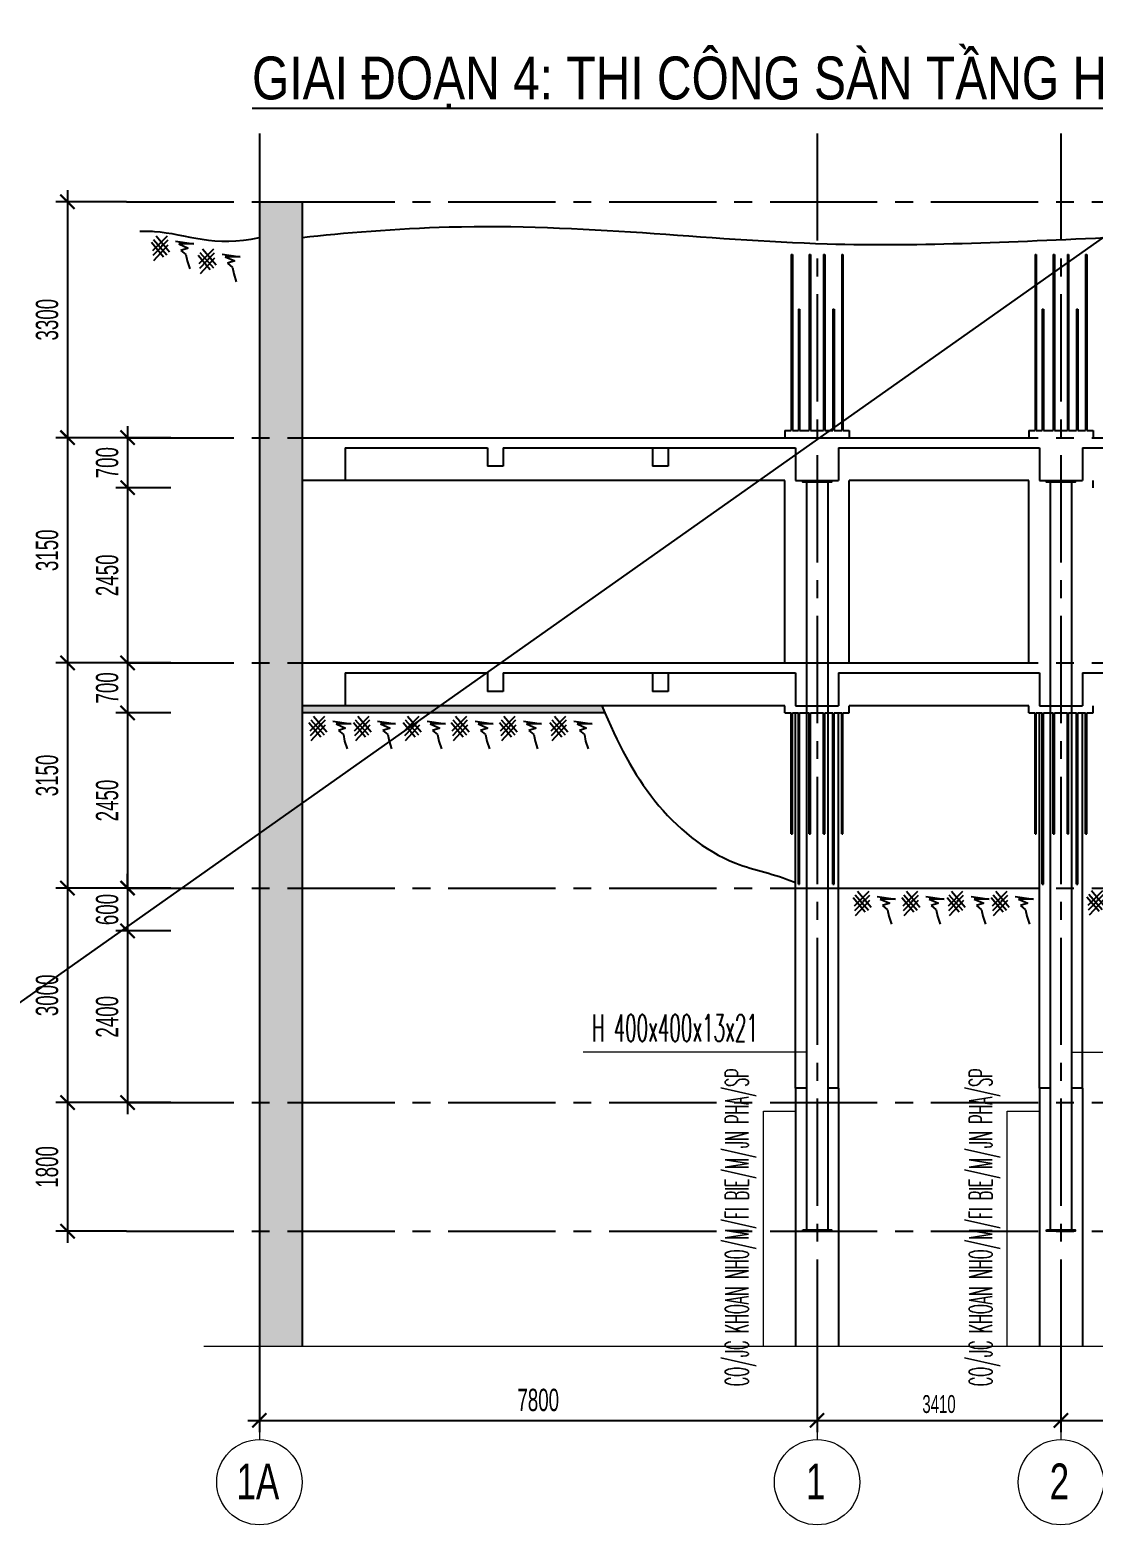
# Model space of a CAD drawing. Extents: x 71 to 1774126, y -14 to 415800.
# Drawn here: x 1723678 to 1738547, y 225901 to 246814 of the extents above; entities that cross this region are included whole.
import ezdxf
from ezdxf.enums import TextEntityAlignment as Align

# ---------------------------------------------------------------- set-up
doc = ezdxf.new("R2010")
doc.units = 0
doc.header["$LTSCALE"] = 1000
doc.header["$MEASUREMENT"] = 0
doc.header["$PDMODE"] = 3
doc.linetypes.add('CENTER2', pattern=[1.125, 0.75, -0.125, 0.125, -0.125])
doc.linetypes.add('HIDDEN', pattern=[0.375, 0.25, -0.125])
doc.layers.get('0').update_dxf_attribs({"linetype": 'CONTINUOUS'})
doc.layers.get('Defpoints').update_dxf_attribs({"linetype": 'CONTINUOUS'})
for name, color, linetype in [('CDC.01.AXIS', 160, 'CENTER2'), ('CDC.02.DIM', 1, 'CONTINUOUS'), ('CDC.03.BORDER', 3, 'CONTINUOUS'), ('CDC.04.HIDDEN', 8, 'HIDDEN'), ('CDC.05.STEEL', 4, 'CONTINUOUS'), ('CDC.06.TEXT', 2, 'CONTINUOUS'), ('CDC.10.HATCH', 9, 'CONTINUOUS'), ('CDC.16.BIGTEXT', 6, 'CONTINUOUS'), ('DAT', 115, 'CONTINUOUS')]:
    doc.layers.add(name, color=color, linetype=linetype)
doc.layers.add('KCS_CHI', color=1, linetype='CONTINUOUS', lineweight=15)
doc.layers.add('S19_ACE_Thanh_chong', color=9, linetype='CONTINUOUS', lineweight=18)
doc.layers.add('KCS_Plotter', color=11, linetype='CONTINUOUS', plot=False)
doc.styles.add('ARIAL', font='arial.ttf', dxfattribs={"width": 0.6})
doc.styles.add('ROMANS', font='vnsimplexh.shx', dxfattribs={"width": 0.55, "bigfont": 'vns.shx'})
doc.dimstyles.new('100', dxfattribs={"dimscale": 100, "dimtxt": 2.5, "dimasz": 1, "dimexe": 1, "dimexo": 0, "dimgap": 1, "dimtad": 1, "dimdec": 0, "dimdsep": 46, "dimtxsty": 'ARIAL', "dimblk": 'ARCHTICK', "dimcen": 1, "dimdle": 1, "dimclrd": 1, "dimclre": 1, "dimclrt": 2, "dimadec": 0, "dimazin": 0, "dimtfac": 0.00072, "dimtdec": 0, "dimtix": 1, "dimtmove": 2, "dimatfit": 3, "dimldrblk": 'ARCHTICK', "dimfxl": 1, "dimtolj": 1, "dimarcsym": 0})
doc.dimstyles.new('D100', dxfattribs={"dimscale": 125, "dimtxt": 2.5, "dimasz": 1.6, "dimexe": 1.3, "dimexo": 0, "dimgap": 1, "dimtad": 1, "dimdec": 0, "dimdsep": 46, "dimtxsty": 'ARIAL', "dimblk": 'ARCHTICK', "dimcen": 1, "dimdle": 1.3, "dimclrd": 1, "dimclre": 1, "dimclrt": 2, "dimadec": 0, "dimazin": 0, "dimtfac": 0.00072, "dimtdec": 0, "dimtix": 1, "dimtmove": 2, "dimatfit": 3, "dimldrblk": 'ARCHTICK', "dimfxl": 1, "dimtolj": 1, "dimarcsym": 0})

# ---------------------------------------------------------------- blocks, each defined once
blk = doc.blocks.new('_ARCHTICK')
at = {"color": 0, "linetype": 'ByBlock', "const_width": 0.15}
blk.add_lwpolyline([(-0.5, -0.5), (0.5, 0.5)], dxfattribs=at)
blk = doc.blocks.new('*D398')
at = {"layer": 'CDC.02.DIM', "color": 1, "lineweight": -2, "ltscale": 2000, "transparency": 16777216}
for p, q in [((1726887, 228400), (1726887, 227203)), ((1734687, 228400), (1734687, 227203)), ((1726725, 227366), (1734850, 227366))]:
    blk.add_line(p, q, dxfattribs=at)
at = {"layer": 'Defpoints', "color": 0, "ltscale": 2000, "transparency": 16777216}
for p in [(1726887, 228400), (1734687, 228400), (1734687, 227366)]:
    blk.add_point(p, dxfattribs=at)
at = {"layer": 'CDC.02.DIM', "color": 1, "lineweight": -2, "ltscale": 2000, "transparency": 16777216, "xscale": 200, "yscale": 200, "zscale": 200, "rotation": 180}
blk.add_blockref('_ARCHTICK', (1726887, 227366), dxfattribs=at)
at = {"layer": 'CDC.02.DIM', "color": 1, "lineweight": -2, "ltscale": 2000, "transparency": 16777216, "xscale": 200, "yscale": 200, "zscale": 200}
blk.add_blockref('_ARCHTICK', (1734687, 227366), dxfattribs=at)
at = {"layer": 'CDC.02.DIM', "color": 2, "ltscale": 2000, "transparency": 16777216, "insert": (1730787, 227650), "char_height": 312.5, "attachment_point": 5, "style": 'ARIAL'}
blk.add_mtext('\\A1;7800', dxfattribs=at)
blk = doc.blocks.new('*D400')
at = {"layer": 'CDC.02.DIM', "color": 1, "lineweight": -2, "ltscale": 2000, "transparency": 16777216}
for p, q in [((1724204, 244573), (1724204, 240948)), ((1725030, 244411), (1724041, 244411)), ((1725030, 241111), (1724041, 241111))]:
    blk.add_line(p, q, dxfattribs=at)
at = {"layer": 'Defpoints', "color": 0, "ltscale": 2000, "transparency": 16777216}
for p in [(1725030, 244411), (1724204, 241111), (1725030, 241111)]:
    blk.add_point(p, dxfattribs=at)
at = {"layer": 'CDC.02.DIM', "color": 1, "lineweight": -2, "ltscale": 2000, "transparency": 16777216, "xscale": 200, "yscale": 200, "zscale": 200}
for p, rotation in [((1724204, 244411), 90), ((1724204, 241111), 270)]:
    blk.add_blockref('_ARCHTICK', p, dxfattribs=dict(at, rotation=rotation))
at = {"layer": 'CDC.02.DIM', "color": 2, "ltscale": 2000, "transparency": 16777216, "insert": (1723919, 242761), "char_height": 312.5, "attachment_point": 5, "rotation": 90, "style": 'ARIAL'}
blk.add_mtext('\\A1;3300', dxfattribs=at)
blk = doc.blocks.new('*D401')
at = {"layer": 'CDC.02.DIM', "color": 1, "lineweight": -2, "ltscale": 2000, "transparency": 16777216}
for p, q in [((1724204, 238123), (1724204, 234648)), ((1725030, 237961), (1724041, 237961)), ((1725030, 234811), (1724041, 234811))]:
    blk.add_line(p, q, dxfattribs=at)
at = {"layer": 'Defpoints', "color": 0, "ltscale": 2000, "transparency": 16777216}
for p in [(1725030, 237961), (1724204, 234811), (1725030, 234811)]:
    blk.add_point(p, dxfattribs=at)
at = {"layer": 'CDC.02.DIM', "color": 1, "lineweight": -2, "ltscale": 2000, "transparency": 16777216, "xscale": 200, "yscale": 200, "zscale": 200}
for p, rotation in [((1724204, 237961), 90), ((1724204, 234811), 270)]:
    blk.add_blockref('_ARCHTICK', p, dxfattribs=dict(at, rotation=rotation))
at = {"layer": 'CDC.02.DIM', "color": 2, "ltscale": 2000, "transparency": 16777216, "insert": (1723919, 236386), "char_height": 312.5, "attachment_point": 5, "rotation": 90, "style": 'ARIAL'}
blk.add_mtext('\\A1;3150', dxfattribs=at)
blk = doc.blocks.new('*D402')
at = {"layer": 'CDC.02.DIM', "color": 1, "lineweight": -2, "ltscale": 2000, "transparency": 16777216}
for p, q in [((1724204, 234973), (1724204, 231648)), ((1725030, 234811), (1724041, 234811)), ((1725030, 231811), (1724041, 231811))]:
    blk.add_line(p, q, dxfattribs=at)
at = {"layer": 'Defpoints', "color": 0, "ltscale": 2000, "transparency": 16777216}
for p in [(1725030, 234811), (1724204, 231811), (1725030, 231811)]:
    blk.add_point(p, dxfattribs=at)
at = {"layer": 'CDC.02.DIM', "color": 1, "lineweight": -2, "ltscale": 2000, "transparency": 16777216, "xscale": 200, "yscale": 200, "zscale": 200}
for p, rotation in [((1724204, 234811), 90), ((1724204, 231811), 270)]:
    blk.add_blockref('_ARCHTICK', p, dxfattribs=dict(at, rotation=rotation))
at = {"layer": 'CDC.02.DIM', "color": 2, "ltscale": 2000, "transparency": 16777216, "insert": (1723919, 233311), "char_height": 312.5, "attachment_point": 5, "rotation": 90, "style": 'ARIAL'}
blk.add_mtext('\\A1;3000', dxfattribs=at)
blk = doc.blocks.new('*D403')
at = {"layer": 'CDC.02.DIM', "color": 1, "lineweight": -2, "ltscale": 2000, "transparency": 16777216}
for p, q in [((1724204, 231973), (1724204, 229848)), ((1725030, 231811), (1724041, 231811)), ((1725030, 230011), (1724041, 230011))]:
    blk.add_line(p, q, dxfattribs=at)
at = {"layer": 'Defpoints', "color": 0, "ltscale": 2000, "transparency": 16777216}
for p in [(1725030, 231811), (1724204, 230011), (1725030, 230011)]:
    blk.add_point(p, dxfattribs=at)
at = {"layer": 'CDC.02.DIM', "color": 1, "lineweight": -2, "ltscale": 2000, "transparency": 16777216, "xscale": 200, "yscale": 200, "zscale": 200}
for p, rotation in [((1724204, 231811), 90), ((1724204, 230011), 270)]:
    blk.add_blockref('_ARCHTICK', p, dxfattribs=dict(at, rotation=rotation))
at = {"layer": 'CDC.02.DIM', "color": 2, "ltscale": 2000, "transparency": 16777216, "insert": (1723919, 230911), "char_height": 312.5, "attachment_point": 5, "rotation": 90, "style": 'ARIAL'}
blk.add_mtext('\\A1;1800', dxfattribs=at)
blk = doc.blocks.new('*D404')
at = {"layer": 'CDC.02.DIM', "color": 1, "lineweight": -2, "ltscale": 2000, "transparency": 16777216}
for p, q in [((1724204, 241273), (1724204, 237798)), ((1725030, 241111), (1724041, 241111)), ((1725030, 237961), (1724041, 237961))]:
    blk.add_line(p, q, dxfattribs=at)
at = {"layer": 'Defpoints', "color": 0, "ltscale": 2000, "transparency": 16777216}
for p in [(1725030, 241111), (1724204, 237961), (1725030, 237961)]:
    blk.add_point(p, dxfattribs=at)
at = {"layer": 'CDC.02.DIM', "color": 1, "lineweight": -2, "ltscale": 2000, "transparency": 16777216, "xscale": 200, "yscale": 200, "zscale": 200}
for p, rotation in [((1724204, 241111), 90), ((1724204, 237961), 270)]:
    blk.add_blockref('_ARCHTICK', p, dxfattribs=dict(at, rotation=rotation))
at = {"layer": 'CDC.02.DIM', "color": 2, "ltscale": 2000, "transparency": 16777216, "insert": (1723919, 239536), "char_height": 312.5, "attachment_point": 5, "rotation": 90, "style": 'ARIAL'}
blk.add_mtext('\\A1;3150', dxfattribs=at)
blk = doc.blocks.new('*D405')
at = {"layer": 'CDC.02.DIM', "color": 1, "lineweight": -2, "transparency": 16777216}
for p, q in [((1734687, 228400), (1734687, 227266)), ((1738097, 228400), (1738097, 227266)), ((1734587, 227366), (1738197, 227366))]:
    blk.add_line(p, q, dxfattribs=at)
at = {"layer": 'Defpoints', "color": 0, "transparency": 16777216}
for p in [(1734687, 228400), (1738097, 228400), (1738097, 227366)]:
    blk.add_point(p, dxfattribs=at)
at = {"layer": 'CDC.02.DIM', "color": 1, "lineweight": -2, "transparency": 16777216, "xscale": 100, "yscale": 100, "zscale": 100, "rotation": 180}
blk.add_blockref('_ARCHTICK', (1734687, 227366), dxfattribs=at)
at = {"layer": 'CDC.02.DIM', "color": 1, "lineweight": -2, "transparency": 16777216, "xscale": 100, "yscale": 100, "zscale": 100}
blk.add_blockref('_ARCHTICK', (1738097, 227366), dxfattribs=at)
at = {"layer": 'CDC.02.DIM', "color": 2, "transparency": 16777216, "insert": (1736392, 227593), "char_height": 250, "attachment_point": 5, "style": 'ARIAL'}
blk.add_mtext('\\A1;3410', dxfattribs=at)
blk = doc.blocks.new('*D406')
at = {"layer": 'CDC.02.DIM', "color": 1, "lineweight": -2, "ltscale": 2000, "transparency": 16777216}
for p, q in [((1738097, 228400), (1738097, 227203)), ((1745022, 228400), (1745022, 227203)), ((1737935, 227366), (1745185, 227366))]:
    blk.add_line(p, q, dxfattribs=at)
at = {"layer": 'Defpoints', "color": 0, "ltscale": 2000, "transparency": 16777216}
for p in [(1738097, 228400), (1745022, 228400), (1745022, 227366)]:
    blk.add_point(p, dxfattribs=at)
at = {"layer": 'CDC.02.DIM', "color": 1, "lineweight": -2, "ltscale": 2000, "transparency": 16777216, "xscale": 200, "yscale": 200, "zscale": 200, "rotation": 180}
blk.add_blockref('_ARCHTICK', (1738097, 227366), dxfattribs=at)
at = {"layer": 'CDC.02.DIM', "color": 1, "lineweight": -2, "ltscale": 2000, "transparency": 16777216, "xscale": 200, "yscale": 200, "zscale": 200}
blk.add_blockref('_ARCHTICK', (1745022, 227366), dxfattribs=at)
at = {"layer": 'CDC.02.DIM', "color": 2, "ltscale": 2000, "transparency": 16777216, "insert": (1741560, 227650), "char_height": 312.5, "attachment_point": 5, "style": 'ARIAL'}
blk.add_mtext('\\A1;6925', dxfattribs=at)
blk = doc.blocks.new('*D407')
at = {"layer": 'CDC.02.DIM', "color": 1, "lineweight": -2, "ltscale": 2000, "transparency": 16777216}
for p, q in [((1725044, 241273), (1725044, 240248)), ((1725650, 241111), (1724882, 241111)), ((1725650, 240411), (1724882, 240411))]:
    blk.add_line(p, q, dxfattribs=at)
at = {"layer": 'Defpoints', "color": 0, "ltscale": 2000, "transparency": 16777216}
for p in [(1725650, 241111), (1725044, 240411), (1725650, 240411)]:
    blk.add_point(p, dxfattribs=at)
at = {"layer": 'CDC.02.DIM', "color": 1, "lineweight": -2, "ltscale": 2000, "transparency": 16777216, "xscale": 200, "yscale": 200, "zscale": 200}
for p, rotation in [((1725044, 241111), 90), ((1725044, 240411), 270)]:
    blk.add_blockref('_ARCHTICK', p, dxfattribs=dict(at, rotation=rotation))
at = {"layer": 'CDC.02.DIM', "color": 2, "ltscale": 2000, "transparency": 16777216, "insert": (1724759, 240761), "char_height": 312.5, "attachment_point": 5, "rotation": 90, "style": 'ARIAL'}
blk.add_mtext('\\A1;700', dxfattribs=at)
blk = doc.blocks.new('*D408')
at = {"layer": 'CDC.02.DIM', "color": 1, "lineweight": -2, "ltscale": 2000, "transparency": 16777216}
for p, q in [((1725044, 240573), (1725044, 237798)), ((1725650, 240411), (1724882, 240411)), ((1725650, 237961), (1724882, 237961))]:
    blk.add_line(p, q, dxfattribs=at)
at = {"layer": 'Defpoints', "color": 0, "ltscale": 2000, "transparency": 16777216}
for p in [(1725650, 240411), (1725044, 237961), (1725650, 237961)]:
    blk.add_point(p, dxfattribs=at)
at = {"layer": 'CDC.02.DIM', "color": 1, "lineweight": -2, "ltscale": 2000, "transparency": 16777216, "xscale": 200, "yscale": 200, "zscale": 200}
for p, rotation in [((1725044, 240411), 90), ((1725044, 237961), 270)]:
    blk.add_blockref('_ARCHTICK', p, dxfattribs=dict(at, rotation=rotation))
at = {"layer": 'CDC.02.DIM', "color": 2, "ltscale": 2000, "transparency": 16777216, "insert": (1724759, 239186), "char_height": 312.5, "attachment_point": 5, "rotation": 90, "style": 'ARIAL'}
blk.add_mtext('\\A1;2450', dxfattribs=at)
blk = doc.blocks.new('*D409')
at = {"layer": 'CDC.02.DIM', "color": 1, "lineweight": -2, "ltscale": 2000, "transparency": 16777216}
for p, q in [((1725044, 238123), (1725044, 237098)), ((1725650, 237961), (1724882, 237961)), ((1725650, 237261), (1724882, 237261))]:
    blk.add_line(p, q, dxfattribs=at)
at = {"layer": 'Defpoints', "color": 0, "ltscale": 2000, "transparency": 16777216}
for p in [(1725650, 237961), (1725044, 237261), (1725650, 237261)]:
    blk.add_point(p, dxfattribs=at)
at = {"layer": 'CDC.02.DIM', "color": 1, "lineweight": -2, "ltscale": 2000, "transparency": 16777216, "xscale": 200, "yscale": 200, "zscale": 200}
for p, rotation in [((1725044, 237961), 90), ((1725044, 237261), 270)]:
    blk.add_blockref('_ARCHTICK', p, dxfattribs=dict(at, rotation=rotation))
at = {"layer": 'CDC.02.DIM', "color": 2, "ltscale": 2000, "transparency": 16777216, "insert": (1724759, 237611), "char_height": 312.5, "attachment_point": 5, "rotation": 90, "style": 'ARIAL'}
blk.add_mtext('\\A1;700', dxfattribs=at)
blk = doc.blocks.new('*D410')
at = {"layer": 'CDC.02.DIM', "color": 1, "lineweight": -2, "ltscale": 2000, "transparency": 16777216}
for p, q in [((1725044, 237423), (1725044, 234648)), ((1725650, 237261), (1724882, 237261)), ((1725650, 234811), (1724882, 234811))]:
    blk.add_line(p, q, dxfattribs=at)
at = {"layer": 'Defpoints', "color": 0, "ltscale": 2000, "transparency": 16777216}
for p in [(1725650, 237261), (1725044, 234811), (1725650, 234811)]:
    blk.add_point(p, dxfattribs=at)
at = {"layer": 'CDC.02.DIM', "color": 1, "lineweight": -2, "ltscale": 2000, "transparency": 16777216, "xscale": 200, "yscale": 200, "zscale": 200}
for p, rotation in [((1725044, 237261), 90), ((1725044, 234811), 270)]:
    blk.add_blockref('_ARCHTICK', p, dxfattribs=dict(at, rotation=rotation))
at = {"layer": 'CDC.02.DIM', "color": 2, "ltscale": 2000, "transparency": 16777216, "insert": (1724759, 236036), "char_height": 312.5, "attachment_point": 5, "rotation": 90, "style": 'ARIAL'}
blk.add_mtext('\\A1;2450', dxfattribs=at)
blk = doc.blocks.new('nendat')
at = {"layer": 'CDC.10.HATCH'}
for p, q in [((12, -360), (217, -155)), ((18, -425), (226, -209)), ((21, -206), (209, -420)), ((58, -155), (246, -377)), ((-5, -243), (163, -445)), ((29, -497), (229, -280)), ((332, -228), (585, -266)), ((375, -266), (509, -324)), ((585, -266), (375, -266)), ((509, -324), (407, -356)), ((407, -356), (477, -414)), ((477, -414), (495, -504)), ((495, -504), (530, -615))]:
    blk.add_line(p, q, dxfattribs=at)
at = {"layer": 'S19_ACE_Thanh_chong'}
blk.add_line((141, -290), (141, -280), dxfattribs=at)
blk = doc.blocks.new('*D411')
at = {"layer": 'CDC.02.DIM', "color": 1, "lineweight": -2, "ltscale": 2000, "transparency": 16777216}
for p, q in [((1725044, 234811), (1725044, 235011)), ((1725650, 234811), (1724882, 234811)), ((1725044, 234811), (1725044, 234211)), ((1725650, 234211), (1724882, 234211)), ((1725044, 234211), (1725044, 234011))]:
    blk.add_line(p, q, dxfattribs=at)
at = {"layer": 'Defpoints', "color": 0, "ltscale": 2000, "transparency": 16777216}
for p in [(1725650, 234811), (1725044, 234211), (1725650, 234211)]:
    blk.add_point(p, dxfattribs=at)
at = {"layer": 'CDC.02.DIM', "color": 1, "lineweight": -2, "ltscale": 2000, "transparency": 16777216, "xscale": 200, "yscale": 200, "zscale": 200}
for p, rotation in [((1725044, 234811), 270), ((1725044, 234211), 90)]:
    blk.add_blockref('_ARCHTICK', p, dxfattribs=dict(at, rotation=rotation))
at = {"layer": 'CDC.02.DIM', "color": 2, "ltscale": 2000, "transparency": 16777216, "insert": (1724759, 234511), "char_height": 312.5, "attachment_point": 5, "rotation": 90, "style": 'ARIAL'}
blk.add_mtext('\\A1;600', dxfattribs=at)
blk = doc.blocks.new('*D412')
at = {"layer": 'CDC.02.DIM', "color": 1, "lineweight": -2, "ltscale": 2000, "transparency": 16777216}
for p, q in [((1725044, 234373), (1725044, 231648)), ((1725650, 234211), (1724882, 234211)), ((1725650, 231811), (1724882, 231811))]:
    blk.add_line(p, q, dxfattribs=at)
at = {"layer": 'Defpoints', "color": 0, "ltscale": 2000, "transparency": 16777216}
for p in [(1725650, 234211), (1725044, 231811), (1725650, 231811)]:
    blk.add_point(p, dxfattribs=at)
at = {"layer": 'CDC.02.DIM', "color": 1, "lineweight": -2, "ltscale": 2000, "transparency": 16777216, "xscale": 200, "yscale": 200, "zscale": 200}
for p, rotation in [((1725044, 234211), 90), ((1725044, 231811), 270)]:
    blk.add_blockref('_ARCHTICK', p, dxfattribs=dict(at, rotation=rotation))
at = {"layer": 'CDC.02.DIM', "color": 2, "ltscale": 2000, "transparency": 16777216, "insert": (1724759, 233011), "char_height": 312.5, "attachment_point": 5, "rotation": 90, "style": 'ARIAL'}
blk.add_mtext('\\A1;2400', dxfattribs=at)

msp = doc.modelspace()

# ---------------------------------------------------------------- hatches: boundary and pattern name
at = {"layer": 'CDC.10.HATCH'}
h = msp.add_hatch(dxfattribs=at)
h.set_pattern_fill('CHAU-01', color=256, scale=50, style=0, pattern_type=2)
h.set_pattern_definition([(50, (-3318.2, -106333.93), (358.63009, -31.376067), [37.5, -412.5]), (355, (-3318.2, -106333.93), (-69.37567, 376.09607), [30, -330]), (100.4514, (-3288.32, -106336.55), (289.25469, 344.71977), [31.870095, -350.571056]), (46.1842, (-3318.2, -106233.93), (533.62052, -82.75951), [56.25, -618.75]), (96.6356, (-3273.74, -106240.83), (467.33135, 487.05894), [47.80514, -525.8565]), (351.1842, (-3318.2, -106233.93), (467.33097, 487.0593), [45, -495]), (21, (-3268.2, -106258.93), (298.453526, -201.309445), [37.5, -412.5]), (326, (-3268.2, -106258.93), (121.657666, 362.57502), [30, -330]), (71.4514, (-3243.34, -106275.7), (420.111314, 161.26525), [31.870095, -350.571056]), (37.5, (-3318.21, -106333.93), (6.079928, 166.446927), [0, -326, 0, -335, 0, -331.25]), (7.5, (-3318.2, -106333.93), (131.534769, 197.205856), [0, -191, 0, -318.5, 0, -126.25]), (327.5, (-3429.71, -106333.93), (266.911218, -11.277436), [0, -125, 0, -390, 0, -517.5]), (317.5, (-3479.7, -106333.93), (291.593085, 50.05249), [0, -162.5, 0, -259, 0, -367.5]), (45, (-3318.2, -106333.93), (-150.26019, 150.26019), []), (45, (-3318.2, -106272.68), (-150.26019, 150.26019), [])])
h.paths.add_polyline_path([(1727487.2, 244411), (1726887.2, 244411), (1726887.2, 241111), (1727487.2, 241111)])
h.paths.add_polyline_path([(1727487.2, 241111), (1726887.2, 241111), (1726887.2, 237961), (1727487.2, 237961)])
h.paths.add_polyline_path([(1727487.2, 237961), (1726887.2, 237961), (1726887.2, 234811), (1727487.2, 234811)])
h.paths.add_polyline_path([(1727487.2, 234811), (1726887.2, 234811), (1726887.2, 231811), (1727487.2, 231811)])
h.paths.add_polyline_path([(1727487.2, 231811), (1726887.2, 231811), (1726887.2, 230011), (1727487.2, 230011)])
h.paths.add_polyline_path([(1727487.2, 230011), (1726887.2, 230011), (1726887.2, 228400.4), (1727487.2, 228400.4)])
h = msp.add_hatch(dxfattribs=at)
h.set_pattern_fill('AR-CONC', color=256, scale=20, style=0)
h.set_pattern_definition([(50, (-3318.21, -80835.5), (143.4520365, -12.550427), [15, -165]), (355, (-3318.21, -80835.5), (-27.750267, 150.438427), [12, -132]), (100.4514, (-3306.25, -80836.55), (115.701876, 137.887908), [12.748038, -140.228422]), (46.1842, (-3318.2, -80795.5), (213.44821, -33.103803), [22.5, -247.5]), (96.6356, (-3300.42, -80798.26), (186.93254, 194.823574), [19.122058, -210.3426]), (351.1842, (-3318.2, -80795.5), (186.93239, 194.82372), [18, -198]), (21, (-3298.21, -80805.5), (119.3814104, -80.523778), [15, -165]), (326, (-3298.21, -80805.5), (48.663066, 145.030009), [12, -132]), (71.4514, (-3288.26, -80812.21), (168.044526, 64.506099), [12.748038, -140.228422]), (37.5, (-3318.21, -80835.5), (2.431971, 66.5787708), [0, -130.4, 0, -134, 0, -132.5]), (7.5, (-3318.21, -80835.5), (52.6139075, 78.8823424), [0, -76.4, 0, -127.4, 0, -50.5]), (327.5, (-3362.81, -80835.5), (106.7644872, -4.5109743), [0, -50, 0, -156, 0, -207]), (317.5, (-3382.81, -80835.5), (116.637234, 20.0209965), [0, -65, 0, -103.6, 0, -147])])
h.paths.add_polyline_path([(1731690.8, 237328.7), (1731677.3, 237361), (1727487.2, 237361), (1727487.2, 237261), (1731719.5, 237261), (1731717.9, 237264.9), (1731704.3, 237296.7)])

# ---------------------------------------------------------------- linework, layer by layer
at = {"layer": 'CDC.01.AXIS', "ltscale": 2}
for p, q in [((1726887.2, 245367), (1726887.2, 228400.4)), ((1734687.2, 245367), (1734687.2, 228400.4)), ((1738097.2, 245367), (1738097.2, 228400.4)), ((1725029.5, 244411), (1755084.1, 244411)), ((1725029.5, 241111), (1755084.1, 241111)), ((1725029.5, 237961), (1755084.1, 237961)), ((1725029.5, 234811), (1755159.6, 234811)), ((1725029.5, 231811), (1755129.9, 231811)), ((1725029.5, 230011), (1755129.9, 230011))]:
    msp.add_line(p, q, dxfattribs=at)
at = {"layer": 'CDC.03.BORDER'}
for p, q in [((1734237.2, 241211), (1734237.2, 241111)), ((1734237.2, 241211), (1734325.1, 241211)), ((1734342.6, 241211), (1734425.7, 241211)), ((1734443.3, 241211), (1734578.4, 241211)), ((1734595.9, 241211), (1734687.2, 241211)), ((1734687.2, 241211), (1734777.6, 241211)), ((1734795.1, 241211), (1734906.3, 241211)), ((1734923.8, 241211), (1735031.9, 241211)), ((1735049.4, 241211), (1735137.2, 241211)), ((1735137.2, 241211), (1735137.2, 241111)), ((1737647.2, 241211), (1737647.2, 241111)), ((1737647.2, 241211), (1737735.1, 241211)), ((1737752.6, 241211), (1737835.7, 241211)), ((1737853.3, 241211), (1737988.4, 241211)), ((1738005.9, 241211), (1738097.2, 241211)), ((1738097.2, 241211), (1738187.6, 241211)), ((1738205.1, 241211), (1738316.3, 241211)), ((1738333.8, 241211), (1738441.9, 241211)), ((1738459.4, 241211), (1738547.2, 241211)), ((1738547.2, 241211), (1738547.2, 241111)), ((1727487.2, 241111), (1734237.2, 241111)), ((1735137.2, 241111), (1737647.2, 241111)), ((1734237.2, 240511), (1727487.2, 240511)), ((1734237.2, 240411), (1734237.2, 240511)), ((1734387.2, 240511), (1734987.2, 240511)), ((1737647.2, 240511), (1735137.2, 240511)), ((1735137.2, 240411), (1735137.2, 240511)), ((1737647.2, 240411), (1737647.2, 240511)), ((1737797.2, 240511), (1738397.2, 240511)), ((1738547.2, 240411), (1738547.2, 240511)), ((1734237.2, 237961), (1734237.2, 240411)), ((1735137.2, 237961), (1735137.2, 240411)), ((1737647.2, 237961), (1737647.2, 240411)), ((1727487.2, 237961), (1734237.2, 237961)), ((1735137.2, 237961), (1737647.2, 237961)), ((1734237.2, 237361), (1727487.2, 237361)), ((1731719.5, 237261), (1727487.2, 237261)), ((1734237.2, 237261), (1734237.2, 237361)), ((1734237.2, 237261), (1734325.1, 237261)), ((1734342.6, 237261), (1734425.7, 237261)), ((1734443.3, 237261), (1734578.4, 237261)), ((1734595.9, 237261), (1734687.2, 237261)), ((1734687.2, 237261), (1734777.6, 237261)), ((1734795.1, 237261), (1734906.3, 237261)), ((1734923.8, 237261), (1735031.9, 237261)), ((1735049.4, 237261), (1735137.2, 237261)), ((1737647.2, 237361), (1735137.2, 237361)), ((1735137.2, 237261), (1735137.2, 237361)), ((1737647.2, 237261), (1737647.2, 237361)), ((1737647.2, 237261), (1737735.1, 237261)), ((1737752.6, 237261), (1737835.7, 237261)), ((1737853.3, 237261), (1737988.4, 237261)), ((1738005.9, 237261), (1738097.2, 237261)), ((1738097.2, 237261), (1738187.6, 237261)), ((1738205.1, 237261), (1738316.3, 237261)), ((1738333.8, 237261), (1738441.9, 237261)), ((1738459.4, 237261), (1738547.2, 237261)), ((1738547.2, 237261), (1738547.2, 237361)), ((1734387.2, 232011), (1734387.2, 228400.4)), ((1734537.2, 232011), (1734387.2, 232011)), ((1734987.2, 232011), (1734837.2, 232011)), ((1734987.2, 232011), (1734987.2, 228400.4)), ((1737797.2, 232011), (1737797.2, 228400.4)), ((1737947.2, 232011), (1737797.2, 232011)), ((1738397.2, 232011), (1738247.2, 232011)), ((1738397.2, 232011), (1738397.2, 228400.4))]:
    msp.add_line(p, q, dxfattribs=at)
at = {"layer": 'CDC.04.HIDDEN', "ltscale": 2000}
for p, q in [((1728087.2, 240971), (1728087.2, 240511)), ((1728087.2, 240971), (1730075.4, 240971)), ((1730075.4, 240971), (1730075.4, 240711)), ((1730295.4, 240971), (1730295.4, 240711)), ((1730295.4, 240971), (1732384.9, 240971)), ((1732104.9, 240971), (1734387.2, 240971)), ((1732384.9, 240971), (1732384.9, 240711)), ((1732604.9, 240971), (1732604.9, 240711)), ((1734387.2, 240971), (1734387.2, 240511)), ((1734987.2, 240971), (1737797.2, 240971)), ((1734987.2, 240971), (1734987.2, 240511)), ((1737797.2, 240971), (1737797.2, 240511)), ((1738397.2, 240971), (1746297.2, 240971)), ((1738397.2, 240971), (1738397.2, 240511)), ((1730295.4, 240711), (1730075.4, 240711)), ((1732604.9, 240711), (1732384.9, 240711)), ((1728087.2, 237821), (1728087.2, 237361)), ((1728087.2, 237821), (1730075.4, 237821)), ((1730075.4, 237821), (1730075.4, 237561)), ((1730295.4, 237821), (1730295.4, 237561)), ((1730295.4, 237821), (1732384.9, 237821)), ((1732104.9, 237821), (1734387.2, 237821)), ((1732384.9, 237821), (1732384.9, 237561)), ((1732604.9, 237821), (1732604.9, 237561)), ((1734387.2, 237821), (1734387.2, 237361)), ((1734987.2, 237821), (1737797.2, 237821)), ((1734987.2, 237821), (1734987.2, 237361)), ((1737797.2, 237821), (1737797.2, 237361)), ((1738397.2, 237821), (1746297.2, 237821)), ((1738397.2, 237821), (1738397.2, 237361)), ((1730295.4, 237561), (1730075.4, 237561)), ((1732604.9, 237561), (1732384.9, 237561)), ((1734387.2, 237361), (1734987.2, 237361)), ((1737797.2, 237361), (1738397.2, 237361))]:
    msp.add_line(p, q, dxfattribs=at)
at = {"layer": 'CDC.04.HIDDEN', "ltscale": 1000}
for p, q in [((1734387.2, 232011), (1734387.2, 237261)), ((1734987.2, 232011), (1734987.2, 237261)), ((1737797.2, 232011), (1737797.2, 237261)), ((1738397.2, 232011), (1738397.2, 237261))]:
    msp.add_line(p, q, dxfattribs=at)
at = {"layer": 'CDC.05.STEEL', "color": 4}
for p, q in [((1726887.2, 244411), (1726887.2, 228400.4)), ((1726887.2, 244411), (1727487.2, 244411)), ((1727487.2, 244411), (1727487.2, 228400.4)), ((1734325.1, 243671.3), (1734325.1, 241211)), ((1734325.1, 243671.3), (1734342.6, 243671.3)), ((1734342.6, 243671.3), (1734342.6, 241211)), ((1734578.4, 243671.3), (1734578.4, 241211)), ((1734578.4, 243671.3), (1734595.9, 243671.3)), ((1734595.9, 243671.3), (1734595.9, 241211)), ((1734777.6, 243671.3), (1734777.6, 241211)), ((1734777.6, 243671.3), (1734795.1, 243671.3)), ((1734795.1, 243671.3), (1734795.1, 241211)), ((1735031.9, 243671.3), (1735031.9, 241211)), ((1735031.9, 243671.3), (1735049.4, 243671.3)), ((1735049.4, 243671.3), (1735049.4, 241211)), ((1737735.1, 243671.3), (1737735.1, 241211)), ((1737735.1, 243671.3), (1737752.6, 243671.3)), ((1737752.6, 243671.3), (1737752.6, 241211)), ((1737988.4, 243671.3), (1737988.4, 241211)), ((1737988.4, 243671.3), (1738005.9, 243671.3)), ((1738005.9, 243671.3), (1738005.9, 241211)), ((1738187.6, 243671.3), (1738187.6, 241211)), ((1738187.6, 243671.3), (1738205.1, 243671.3)), ((1738205.1, 243671.3), (1738205.1, 241211)), ((1738441.9, 243671.3), (1738441.9, 241211)), ((1738441.9, 243671.3), (1738459.4, 243671.3)), ((1738459.4, 243671.3), (1738459.4, 241211)), ((1734425.7, 242910), (1734425.7, 241211)), ((1734425.7, 242910), (1734443.3, 242910)), ((1734443.3, 242910), (1734443.3, 241211)), ((1734906.3, 242910), (1734906.3, 241211)), ((1734906.3, 242910), (1734923.8, 242910)), ((1734923.8, 242910), (1734923.8, 241211)), ((1737835.7, 242910), (1737835.7, 241211)), ((1737835.7, 242910), (1737853.3, 242910)), ((1737853.3, 242910), (1737853.3, 241211)), ((1738316.3, 242910), (1738316.3, 241211)), ((1738316.3, 242910), (1738333.8, 242910)), ((1738333.8, 242910), (1738333.8, 241211)), ((1734537.2, 240490.9), (1734537.2, 230031.1)), ((1734837.2, 240490.9), (1734837.2, 230031.1)), ((1737947.2, 240490.9), (1737947.2, 230031.1)), ((1738247.2, 240490.9), (1738247.2, 230031.1)), ((1734325.1, 235567.9), (1734325.1, 237261)), ((1734342.6, 235567.9), (1734342.6, 237261)), ((1734425.7, 234867.5), (1734425.7, 237261)), ((1734443.3, 234867.5), (1734443.3, 237261)), ((1734578.4, 235567.9), (1734578.4, 237261)), ((1734595.9, 235567.9), (1734595.9, 237261)), ((1734777.6, 235567.9), (1734777.6, 237261)), ((1734795.1, 235567.9), (1734795.1, 237261)), ((1734906.3, 234867.5), (1734906.3, 237261)), ((1734923.8, 234867.5), (1734923.8, 237261)), ((1735031.9, 235567.9), (1735031.9, 237261)), ((1735049.4, 235567.9), (1735049.4, 237261)), ((1737735.1, 235567.9), (1737735.1, 237261)), ((1737752.6, 235567.9), (1737752.6, 237261)), ((1737835.7, 234867.5), (1737835.7, 237261)), ((1737853.3, 234867.5), (1737853.3, 237261)), ((1737988.4, 235567.9), (1737988.4, 237261)), ((1738005.9, 235567.9), (1738005.9, 237261)), ((1738187.6, 235567.9), (1738187.6, 237261)), ((1738205.1, 235567.9), (1738205.1, 237261)), ((1738316.3, 234867.5), (1738316.3, 237261)), ((1738333.8, 234867.5), (1738333.8, 237261)), ((1738441.9, 235567.9), (1738441.9, 237261)), ((1738459.4, 235567.9), (1738459.4, 237261)), ((1734325.1, 235567.9), (1734342.6, 235567.9)), ((1734578.4, 235567.9), (1734595.9, 235567.9)), ((1734777.6, 235567.9), (1734795.1, 235567.9)), ((1735031.9, 235567.9), (1735049.4, 235567.9)), ((1737735.1, 235567.9), (1737752.6, 235567.9)), ((1737988.4, 235567.9), (1738005.9, 235567.9)), ((1738187.6, 235567.9), (1738205.1, 235567.9)), ((1738441.9, 235567.9), (1738459.4, 235567.9)), ((1734425.7, 234867.5), (1734443.3, 234867.5)), ((1734906.3, 234867.5), (1734923.8, 234867.5)), ((1737835.7, 234867.5), (1737853.3, 234867.5)), ((1738316.3, 234867.5), (1738333.8, 234867.5))]:
    msp.add_line(p, q, dxfattribs=at)
for points in [[(1734487.2, 240511), (1734887.2, 240511), (1734887.2, 240490.9), (1734487.2, 240490.9)], [(1734487.2, 240511), (1734887.2, 240511), (1734887.2, 240490.9), (1734487.2, 240490.9)], [(1737897.2, 240511), (1738297.2, 240511), (1738297.2, 240490.9), (1737897.2, 240490.9)], [(1737897.2, 240511), (1738297.2, 240511), (1738297.2, 240490.9), (1737897.2, 240490.9)], [(1737897.2, 240511), (1738297.2, 240511), (1738297.2, 240490.9), (1737897.2, 240490.9)], [(1734487.2, 230031.1), (1734887.2, 230031.1), (1734887.2, 230011), (1734487.2, 230011)], [(1737897.2, 230031.1), (1738297.2, 230031.1), (1738297.2, 230011), (1737897.2, 230011)]]:
    msp.add_lwpolyline(points, close=True, dxfattribs=at)
at = {"layer": 'DAT'}
msp.add_line((1734987.2, 234811), (1737797.2, 234811), dxfattribs=at)
for points, knots in [([(1727487.2, 243911), (1728046.9, 243974.8), (1730739.6, 244200.9), (1734445.4, 243690.8), (1737490.9, 243855.7), (1738999.2, 243920.8)], [0, 0, 0, 0, 2284.0961203, 8096.535043, 12622.5932074, 12622.5932074, 12622.5932074, 12622.5932074]), ([(1725214.8, 243999.8), (1725283.4, 244002), (1725789.2, 243996.4), (1726270.7, 243764.8), (1726887.2, 243911)], [3453.0726042, 3453.0726042, 3453.0726042, 3453.0726042, 3662.0123958, 5001.3305206, 5001.3305206, 5001.3305206, 5001.3305206]), ([(1731677.3, 237361), (1731896.5, 236835.3), (1732334.2, 235985.7), (1733333.5, 235138.5), (1734111, 235007.6), (1734378.1, 234891.6), (1734387.2, 234887.6)], [0, 0, 0, 0, 1434.105635, 2862.3391344, 3714.172474, 3744.2999329, 3744.2999329, 3744.2999329, 3744.2999329])]:
    msp.add_open_spline(points, degree=3, knots=knots, dxfattribs=at)
at = {"layer": 'KCS_CHI'}
for p, q in [((1734537.2, 232514.1), (1731417.4, 232514.1)), ((1738247.2, 232514.1), (1741367.1, 232514.1)), ((1726887.2, 227365.6), (1726887.2, 227097.6)), ((1734687.2, 227365.6), (1734687.2, 227097.6)), ((1738097.2, 227365.6), (1738097.2, 227097.6))]:
    msp.add_line(p, q, dxfattribs=at)
for points in [[(1733936.7, 228400.4), (1733936.7, 231691.5), (1734387.2, 231691.5)], [(1737346.7, 228400.4), (1737346.7, 231691.5), (1737797.2, 231691.5)], [(1755996.6, 228400.4), (1740060.9, 228400.4), (1740060.9, 228246.2), (1739486.4, 228600.4), (1739486.4, 228400.4), (1726108.7, 228400.4)]]:
    msp.add_lwpolyline(points, dxfattribs=at)
for centre in [(1726887.2, 226501), (1734687.2, 226501), (1738097.2, 226501)]:
    msp.add_circle(centre, 596.6, dxfattribs=at)
at = {"layer": 'KCS_Plotter'}
msp.add_line((1774125.6, 268942.8), (1675408.1, 199218.5), dxfattribs=at)

# ---------------------------------------------------------------- block references
at = {"layer": 'CDC.10.HATCH'}
for p in [(1725383.9, 244087.1), (1726034.8, 243906.5), (1727584.7, 237372.4), (1728206.3, 237372.4), (1728903, 237372.4), (1729573.5, 237372.4), (1730248.8, 237372.4), (1730955.3, 237372.4), (1735196.5, 234922.4), (1735877.3, 234922.4), (1736510.7, 234922.4), (1737127, 234922.4), (1738467, 234932.7)]:
    msp.add_blockref('nendat', p, dxfattribs=at)

# ---------------------------------------------------------------- texts
at = {"layer": 'CDC.06.TEXT', "color": 2, "style": 'ROMANS', "width": 0.5}
msp.add_text('H 400x400x13x21', height=375, dxfattribs=at).set_placement((1731536.2, 232667.2))
at = {"layer": 'CDC.06.TEXT', "color": 2, "style": 'ROMANS', "width": 0.45}
for p in [(1733565, 230066.6), (1736975, 230066.6)]:
    msp.add_text('CO/JC KHOAN NHO/M/FI BIE/M/JN PHA/SP', height=325, rotation=89.9978, dxfattribs=at).set_placement(p, align=Align.MIDDLE_CENTER)
at = {"layer": 'CDC.16.BIGTEXT', "style": 'ARIAL', "width": 0.8}
msp.add_text('%%UGIAI ĐOẠN 4: THI CÔNG SÀN TẦNG HẦM 2 THEO MẶT BẰNG (B)', height=600, dxfattribs=at).set_placement((1736954.3, 246141.7), align=Align.MIDDLE_CENTER)
at = {"layer": 'CDC.16.BIGTEXT', "char_height": 500, "width": 464.64, "attachment_point": 2, "line_spacing_factor": 0.938532}
for s, insert in [('{\\fArial|b0|i0|c0|p34;\\W0.7;1A}', (1726866.1, 226762.8)), ('{\\fArial|b0|i0|c0|p34;\\W0.7;1}', (1734666.1, 226762.8)), ('{\\fArial|b0|i0|c0|p34;\\W0.7;2}', (1738076.1, 226762.8))]:
    msp.add_mtext(s, dxfattribs=dict(at, insert=insert))

# ---------------------------------------------------------------- dimensions: what is measured, and where the dimension line sits
at = {"layer": 'CDC.02.DIM', "ltscale": 2000}
for base, p1, p2, picture, middle in [((1724203.5, 241111), (1725029.5, 244411), (1725029.5, 241111), '*D400', (1723918.8, 242761)), ((1724203.5, 237961), (1725029.5, 241111), (1725029.5, 237961), '*D404', (1723918.8, 239536)), ((1725044, 240411), (1725649.6, 241111), (1725649.6, 240411), '*D407', (1724759.4, 240761)), ((1725044, 237961), (1725649.6, 240411), (1725649.6, 237961), '*D408', (1724759.4, 239186)), ((1724203.5, 234811), (1725029.5, 237961), (1725029.5, 234811), '*D401', (1723918.8, 236386)), ((1725044, 237261), (1725649.6, 237961), (1725649.6, 237261), '*D409', (1724759.4, 237611)), ((1725044, 234811), (1725649.6, 237261), (1725649.6, 234811), '*D410', (1724759.4, 236036)), ((1724203.5, 231811), (1725029.5, 234811), (1725029.5, 231811), '*D402', (1723918.8, 233311)), ((1725044, 234211), (1725649.6, 234811), (1725649.6, 234211), '*D411', (1724759.4, 234511)), ((1725044, 231811), (1725649.6, 234211), (1725649.6, 231811), '*D412', (1724759.4, 233011)), ((1724203.5, 230011), (1725029.5, 231811), (1725029.5, 230011), '*D403', (1723918.9, 230911))]:
    dim = msp.add_linear_dim(base=base, p1=p1, p2=p2, angle=90, dimstyle='D100', dxfattribs=at)
    dim.commit()
    dim.dimension.update_dxf_attribs({"geometry": picture, "text_midpoint": middle})
for base, p1, p2, picture, middle in [((1734687.2, 227365.6), (1726887.2, 228400.4), (1734687.2, 228400.4), '*D398', (1730787.2, 227650.2)), ((1745022.2, 227365.6), (1738097.2, 228400.4), (1745022.2, 228400.4), '*D406', (1741559.7, 227650.2))]:
    dim = msp.add_linear_dim(base=base, p1=p1, p2=p2, dimstyle='D100', dxfattribs=at)
    dim.commit()
    dim.dimension.update_dxf_attribs({"geometry": picture, "text_midpoint": middle})
at = {"layer": 'CDC.02.DIM'}
dim = msp.add_linear_dim(base=(1738097.2, 227365.6), p1=(1734687.2, 228400.4), p2=(1738097.2, 228400.4), dimstyle='100', override={"dimarcsym": 1}, dxfattribs=at)
dim.commit()
dim.dimension.update_dxf_attribs({"geometry": '*D405', "text_midpoint": (1736392.2, 227593.4)})

doc.saveas('drawing.dxf')
